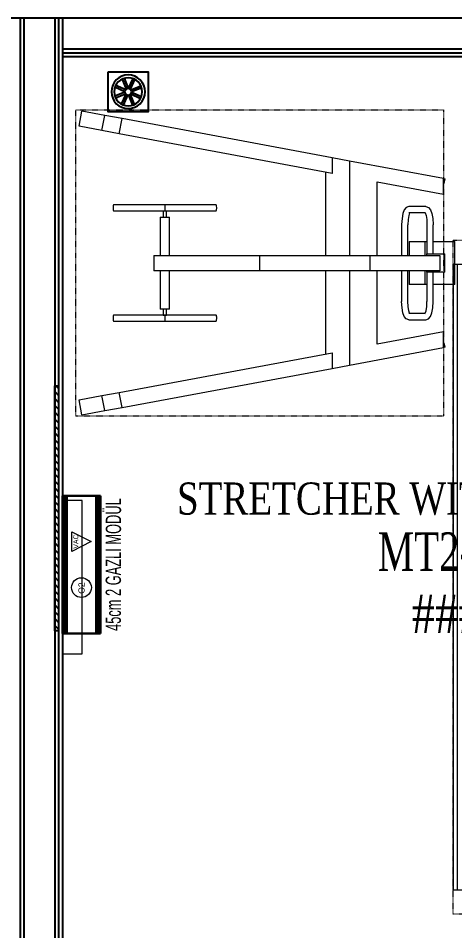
# Model space of a CAD drawing. Header units: inches. Extents: x -772 to 6765, y -813 to 4093.
# Drawn here: x 5670.6 to 5813, y 2779.6 to 3077.5 of the extents above; entities that cross this region are included whole.
import ezdxf
from ezdxf.enums import TextEntityAlignment as Align
from ezdxf.lldxf.tags import DXFTag

# ---------------------------------------------------------------- set-up
doc = ezdxf.new("R2010")
doc.units = ezdxf.units.IN
doc.header["$MEASUREMENT"] = 0
doc.linetypes.add('Dash _5x', pattern=[0.3175, 0.15875, -0.15875])
doc.linetypes.add('XR_IZM_MH_PLN_04_FUR$0$Dash _5x', pattern=[0.3175, 0.15875, -0.15875])
for name, color, linetype, lineweight in [('ANA ORTA', 5, 'Continuous', 30), ('MED-GAZ', 180, 'Continuous', 0), ('O2', 1, 'O2_LINE', 0), ('Olçu', 9, 'Continuous', 20), ('Q-SPCQ', 91, 'Continuous', 18), ('Q-SPCQ-HDLN', 91, 'Dash _5x', 18), ('VAC', 3, 'VAC_LINE', 0), ('XR_IZM_MH_PLN_04_FUR$0$A-DETL-GENF', 253, 'Continuous', 0), ('XR_IZM_MH_PLN_04_FUR$0$Q-SPCQ', 253, 'Continuous', 0), ('XR_IZM_MH_PLN_04_FUR$0$Q-SPCQ-HDLN', 253, 'XR_IZM_MH_PLN_04_FUR$0$Dash _5x', 0)]:
    doc.layers.add(name, color=color, linetype=linetype, lineweight=lineweight)
for name, color, linetype in [('FHM_KIRMIZI ALÇIPAN', 1, 'Continuous'), ('FHM_MDF 12mm', 44, 'Continuous'), ('FHM_YEŞİL ALÇIPAN', 3, 'Continuous'), ('H_FUR_TefrisVitrifiye', 151, 'Continuous'), ('H_ROM_MahalEng', 61, 'Continuous'), ('H_ROM_MahalNumarasi', 61, 'Continuous')]:
    doc.layers.add(name, color=color, linetype=linetype)
doc.styles.add('ARIAL', font='arial.ttf', dxfattribs={"width": 0.7})
doc.styles.add('HG', font='times.ttf')
doc.styles.get("Standard").update_dxf_attribs({"font": 'arial.ttf'})
doc.styles.add('TUNCAY', font='arial.ttf')
doc.styles.add('XR_IZM_MH_PLN_04_ROM$0$HG', font='times.ttf')
tags = doc.linetypes.add('O2_LINE', pattern='A,80.7,-7.08,["O2",Standard,S=5.54,R=0,X=-5.54,Y=-2.77],-11.35', length=99.13).pattern_tags.tags
tags[6] = DXFTag(74, 10)
tags = doc.linetypes.add('VAC_LINE', pattern='A,80.7,-7.08,["VAC",Standard,S=5.54,R=0,X=-5.54,Y=-2.77],-11.35', length=99.13).pattern_tags.tags
tags[6] = DXFTag(74, 10)

# ---------------------------------------------------------------- blocks, each defined once
blk = doc.blocks.new('XR_IZM_MH_PLN_04_FUR$0$MED-YIK-TRY - HASTA YIKAMA SEDYESI_ KLINIK - Type 1-2801552-SEB-01-PLN')
at = {"layer": 'XR_IZM_MH_PLN_04_FUR$0$A-DETL-GENF'}
for p, q in [((-53.75, 26.42), (-35.92, 27.21)), ((-35.92, 27.21), (-21.83, 27.83)), ((-21.83, 27.83), (-11.73, 26.11)), ((-69.39, 22.36), (-64.62, 25.94)), ((-64.62, 25.94), (-53.75, 26.42)), ((-11.73, 26.11), (-8.11, 25.14)), ((-8.11, 25.14), (-5.73, 25.31)), ((-5.73, 25.31), (-2.1, 26.12)), ((-2.1, 26.12), (1.9, 25.75)), ((1.9, 25.75), (4.1, 23.86)), ((4.1, 23.86), (5.98, 21.73)), ((-69.97, 17.62), (-69.39, 22.36)), ((-30.25, 22), (-32.64, 20.7)), ((-24.77, 20.38), (-30.25, 22)), ((-9.59, 20.9), (-16.52, 20.61)), ((-5.56, 18.57), (-9.59, 20.9)), ((-1.39, 22.27), (-2.88, 21.42)), ((-2.88, 21.42), (-1.84, 20.02)), ((1.1, 21.64), (-1.39, 22.27)), ((3.29, 19.66), (1.1, 21.64)), ((5.98, 21.73), (6.39, 19.97)), ((-40.55, 18.3), (-55.56, 17.69)), ((-32.64, 20.7), (-40.55, 18.3)), ((-16.52, 20.61), (-24.77, 20.38)), ((-3.63, 18.11), (-5.56, 18.57)), ((-0.72, 18.02), (-3.63, 18.11)), ((-1.84, 20.02), (0.1, 20.26)), ((0.52, 18.59), (-0.72, 18.02)), ((0.1, 20.26), (0.87, 19.5)), ((0.87, 19.5), (0.52, 18.59)), ((5.49, 18.73), (3.29, 19.66)), ((6.39, 19.97), (5.49, 18.73)), ((-71.47, 11.1), (-69.97, 17.62)), ((-55.56, 17.69), (-44.06, 16.25)), ((-44.06, 16.25), (-37.58, 14.37)), ((-26.55, 14.06), (-15.86, 15.97)), ((-15.86, 15.97), (-1.9, 17.6)), ((-1.9, 17.6), (6.29, 17.37)), ((6.29, 17.37), (24.84, 14.39)), ((-37.58, 14.37), (-26.55, 14.06)), ((24.84, 14.39), (33.75, 11.84)), ((33.75, 11.84), (43.02, 13.79)), ((43.02, 13.79), (48.01, 14.27)), ((48.01, 14.27), (56.52, 12.52)), ((56.52, 12.52), (64.58, 10.87)), ((-97.56, 8.03), (-92.11, 9.06)), ((-92.11, 9.06), (-86.04, 8.49)), ((-73.99, 4.52), (-71.47, 11.1)), ((64.58, 10.87), (74.14, 9.87)), ((74.14, 9.87), (82.32, 11.18)), ((82.32, 11.18), (87.6, 11.06)), ((87.6, 11.06), (90.6, 7.12)), ((-101.94, 2.6), (-99.8, 6.58)), ((-99.8, 6.58), (-97.56, 8.03)), ((-86.04, 8.49), (-80.44, 6.53)), ((-80.44, 6.53), (-78.74, 4.26)), ((90.6, 7.12), (89.9, 3.69)), ((-78.74, 4.26), (-73.99, 4.52)), ((58.57, 4.14), (46.37, 2.78)), ((65.35, 4.58), (58.57, 4.14)), ((71.96, 4.52), (65.35, 4.58)), ((77, 5.04), (71.96, 4.52)), ((83.29, 2.97), (77, 5.04)), ((89.9, 3.69), (87.22, 2.17)), ((-102.33, 0), (-101.94, 2.6)), ((-0.88, 1.76), (-1.06, 0)), ((12.02, 1.64), (-0.88, 1.76)), ((25.1, 2.34), (12.02, 1.64)), ((25.1, 2.34), (35.19, 2.88)), ((46.37, 2.78), (35.19, 2.88)), ((87.22, 2.17), (83.29, 2.97)), ((-102.33, 0), (-101.94, -2.6)), ((-101.94, -2.6), (-99.8, -6.58)), ((-0.88, -1.76), (-1.06, 0)), ((12.02, -1.64), (-0.88, -1.76)), ((25.1, -2.34), (12.02, -1.64)), ((25.1, -2.34), (35.19, -2.88)), ((46.37, -2.78), (35.19, -2.88)), ((58.57, -4.14), (46.37, -2.78)), ((83.29, -2.97), (77, -5.04)), ((87.22, -2.17), (83.29, -2.97)), ((89.9, -3.69), (87.22, -2.17)), ((-80.44, -6.53), (-78.74, -4.26)), ((-78.74, -4.26), (-73.99, -4.52)), ((-73.99, -4.52), (-71.47, -11.1)), ((65.35, -4.58), (58.57, -4.14)), ((71.96, -4.52), (65.35, -4.58)), ((77, -5.04), (71.96, -4.52)), ((90.6, -7.12), (89.9, -3.69)), ((-99.8, -6.58), (-97.56, -8.03)), ((-97.56, -8.03), (-92.11, -9.06)), ((-92.11, -9.06), (-86.04, -8.49)), ((-86.04, -8.49), (-80.44, -6.53)), ((87.6, -11.06), (90.6, -7.12)), ((-71.47, -11.1), (-69.97, -17.62)), ((24.84, -14.39), (33.75, -11.84)), ((33.75, -11.84), (43.02, -13.79)), ((56.52, -12.52), (64.58, -10.87)), ((64.58, -10.87), (74.14, -9.87)), ((74.14, -9.87), (82.32, -11.18)), ((82.32, -11.18), (87.6, -11.06)), ((-44.06, -16.25), (-37.58, -14.37)), ((-37.58, -14.37), (-26.55, -14.06)), ((-26.55, -14.06), (-15.86, -15.97)), ((6.29, -17.37), (24.84, -14.39)), ((43.02, -13.79), (48.01, -14.27)), ((48.01, -14.27), (56.52, -12.52)), ((-69.97, -17.62), (-69.39, -22.36)), ((-55.56, -17.69), (-44.06, -16.25)), ((-40.55, -18.3), (-55.56, -17.69)), ((-15.86, -15.97), (-1.9, -17.6)), ((-1.9, -17.6), (6.29, -17.37)), ((-32.64, -20.7), (-40.55, -18.3)), ((-30.25, -22), (-32.64, -20.7)), ((-24.77, -20.38), (-30.25, -22)), ((-16.52, -20.61), (-24.77, -20.38)), ((-9.59, -20.9), (-16.52, -20.61)), ((-5.56, -18.57), (-9.59, -20.9)), ((-3.63, -18.11), (-5.56, -18.57)), ((-0.72, -18.02), (-3.63, -18.11)), ((-2.88, -21.42), (-1.84, -20.02)), ((-1.84, -20.02), (0.1, -20.26)), ((0.52, -18.59), (-0.72, -18.02)), ((0.1, -20.26), (0.87, -19.5)), ((0.87, -19.5), (0.52, -18.59)), ((3.29, -19.66), (1.1, -21.64)), ((5.49, -18.73), (3.29, -19.66)), ((6.39, -19.97), (5.49, -18.73)), ((5.98, -21.73), (6.39, -19.97)), ((-69.39, -22.36), (-64.62, -25.94)), ((-1.39, -22.27), (-2.88, -21.42)), ((1.1, -21.64), (-1.39, -22.27)), ((4.1, -23.86), (5.98, -21.73)), ((-64.62, -25.94), (-53.75, -26.42)), ((-53.75, -26.42), (-35.92, -27.21)), ((-21.83, -27.83), (-11.73, -26.11)), ((-11.73, -26.11), (-8.11, -25.14)), ((-8.11, -25.14), (-5.73, -25.31)), ((-5.73, -25.31), (-2.1, -26.12)), ((-2.1, -26.12), (1.9, -25.75)), ((1.9, -25.75), (4.1, -23.86)), ((-35.92, -27.21), (-21.83, -27.83))]:
    blk.add_line(p, q, dxfattribs=at)
at = {"layer": 'XR_IZM_MH_PLN_04_FUR$0$Q-SPCQ'}
for p, q in [((102.18, 42.48), (-102.18, 42.48)), ((-102.18, 41.17), (-102.18, 42.48)), ((102.18, 42.48), (102.18, 41.17)), ((-102.18, 41.17), (102.18, 41.17)), ((-102.18, 39), (-102.18, 41.17)), ((-102.18, 37.76), (-102.18, 39)), ((102.18, 41.17), (102.18, 39)), ((102.18, 39), (102.18, 37.76)), ((-105.3, 37.76), (-105.3, -37.47)), ((-105.3, 37.76), (-104.03, 37.76)), ((-104.03, -37.47), (-104.03, 37.76)), ((-104.03, 37.76), (-103.28, 37.76)), ((-104.03, -37.47), (-104.03, 37.76)), ((-103.28, 37.76), (-102.2, 37.76)), ((-102.2, 37.76), (-101.93, 37.76)), ((-102.18, 37.25), (102.18, 37.25)), ((-101.93, 37.76), (102.18, 37.76)), ((-101.93, -37.47), (-101.93, 37.76)), ((-101.93, -37.47), (-101.93, 37.76)), ((102.15, 37.76), (102.43, 37.76)), ((102.15, 37.76), (102.15, -37.47)), ((102.18, 37.76), (102.18, -37.47)), ((102.43, 37.76), (103.51, 37.76)), ((103.51, 37.76), (104.25, 37.76)), ((104.25, 37.76), (104.25, -37.47)), ((104.25, 37.76), (105.52, 37.76)), ((104.25, 37.76), (104.25, -37.47)), ((105.52, -37.47), (105.52, 37.76)), ((-104.03, -37.47), (-105.3, -37.47)), ((-103.28, -37.47), (-104.03, -37.47)), ((-102.2, -37.47), (-103.28, -37.47)), ((-101.93, -37.47), (-102.2, -37.47)), ((102.18, -37.25), (-102.18, -37.25)), ((-102.18, -37.64), (-102.18, -37.47)), ((-102.18, -39), (-102.18, -37.64)), ((102.18, -37.47), (-101.93, -37.47)), ((102.43, -37.47), (102.15, -37.47)), ((102.18, -37.47), (102.18, -37.64)), ((102.18, -37.64), (102.18, -39)), ((103.51, -37.47), (102.43, -37.47)), ((104.25, -37.47), (103.51, -37.47)), ((105.52, -37.47), (104.25, -37.47)), ((-102.18, -41.17), (-102.18, -39)), ((102.18, -41.17), (-102.18, -41.17)), ((-102.18, -42.48), (-102.18, -41.17)), ((102.18, -39), (102.18, -41.17)), ((102.18, -41.17), (102.18, -42.48)), ((-102.18, -42.48), (102.18, -42.48))]:
    blk.add_line(p, q, dxfattribs=at)
at = {"layer": 'XR_IZM_MH_PLN_04_FUR$0$Q-SPCQ-HDLN'}
for p, q in [((-110, -42.5), (-110, 42.5)), ((-110, 42.5), (110, 42.5)), ((110, 42.5), (110, -42.5)), ((110, -42.5), (-110, -42.5))]:
    blk.add_line(p, q, dxfattribs=at)
blk = doc.blocks.new('A$C1B530087')
at = {"layer": 'ANA ORTA'}
for p, q in [((0.01, 21.15), (45.01, 21.15)), ((0.01, 21.15), (45.01, 21.15)), ((0.01, 21.15), (0.01, 8.65)), ((45.01, 8.65), (45.01, 21.15)), ((45.01, 20.45), (0.01, 20.45)), ((45.01, 19.7), (0.01, 19.7)), ((45.01, 19.66), (0.01, 19.66)), ((45.01, 10.15), (0.01, 10.15)), ((45.01, 10.1), (0.01, 10.1)), ((45.01, 9.35), (0.01, 9.35)), ((45.01, 8.65), (0.01, 8.65))]:
    blk.add_line(p, q, dxfattribs=at)
at = {"layer": 'O2', "extrusion": (-1.77171e-08, -3.60812e-09, 1)}
blk.add_circle((15.01, 14.91, 0), 3.22, dxfattribs=at)
blk.add_circle((15.01, 14.91, 0), 3.22, dxfattribs=at)
at = {"layer": 'VAC', "extrusion": (-1.77171e-08, -3.60812e-09, 1)}
for p, q in [((26.83, 18.02, 0), (33.26, 18.02, 0)), ((30.04, 11.78, 0), (26.83, 18.02, 0)), ((26.83, 18.02, 0), (33.26, 18.02, 0)), ((30.04, 11.78, 0), (26.83, 18.02, 0)), ((33.26, 18.02, 0), (30.04, 11.78, 0))]:
    blk.add_line(p, q, dxfattribs=at)
at = {"extrusion": (-1.77231e-08, -3.57844e-09, 1), "style": 'ARIAL', "width": 0.6}
blk.add_text('45cm 2 GAZLI MODÜL', height=5, rotation=359.904, dxfattribs=at).set_placement((0.87, 2.05, 0))
at = {"layer": 'Olçu', "color": 7, "style": 'TUNCAY'}
for s, height, p in [('O2', 2, (13, 13.9)), ('VAC', 1.62, (27.72, 15.95))]:
    blk.add_text(s, height=height, dxfattribs=at).set_placement(p)
blk = doc.blocks.new('VIT_Suzgec')
at = {"color": 0}
for p, q in [((-2.15, 4.05), (-0.72, 0.81)), ((-1.56, 4.32), (-0.12, 1.08)), ((0.07, 1.08), (1.34, 4.39)), ((0.68, 0.85), (1.95, 4.16)), ((-4.39, 1.34), (-1.08, 0.07)), ((-4.16, 1.95), (-0.85, 0.68)), ((0.81, 0.72), (4.05, 2.15)), ((1.08, 0.12), (4.32, 1.56)), ((-4.32, -1.56), (-1.08, -0.12)), ((-4.05, -2.15), (-0.81, -0.72)), ((-1.95, -4.16), (-0.68, -0.85)), ((-1.34, -4.39), (-0.07, -1.08)), ((0.12, -1.08), (1.56, -4.32)), ((0.72, -0.81), (2.15, -4.05)), ((0.85, -0.68), (4.16, -1.95)), ((1.08, -0.07), (4.39, -1.34))]:
    blk.add_line(p, q, dxfattribs=at)
blk.add_lwpolyline([(-6.5, -6.5), (6.5, -6.5), (6.5, 6.5), (-6.5, 6.5)], close=True, dxfattribs=at)
for radius in [5.5, 4.58, 1.08]:
    blk.add_circle((0, 0), radius, dxfattribs=at)
blk = doc.blocks.new('Not_Mahal')
at = {"color": 0, "style": 'XR_IZM_MH_PLN_04_ROM$0$HG', "width": 0.7}
blk.add_attdef('NO', text='', height=18, dxfattribs=at).set_placement((0, 22.5), align=Align.MIDDLE_CENTER)
blk = doc.blocks.new('MGU_08 - MEDIKAL GAZ UNITESI - MGU_08 - MEDIKAL GAZ UNITESI-2804772-SEB-01-PLN')
at = {"layer": 'Q-SPCQ'}
for p, q in [((-25, -6), (-25, 0)), ((25, 0), (25, -6)), ((25, -6), (-25, -6))]:
    blk.add_line(p, q, dxfattribs=at)
blk = doc.blocks.new('MED-PNT-LIFT - FIZIK_ HASTA TASIMA LIFTI - Type 1-4134571-BNY-01-PLN')
at = {"layer": 'Q-SPCQ'}
for p, q in [((-49.57, 57.97), (-44.65, 58.88)), ((-49.57, 57.97), (-48.18, 50.54)), ((-44.65, 58.88), (-43.27, 51.46)), ((43.27, 51.46), (44.65, 58.88)), ((44.65, 58.88), (49.57, 57.97)), ((48.18, 50.54), (49.57, 57.97)), ((-48.18, 50.54), (-43.27, 51.46)), ((-43.27, 51.46), (-42.22, 45.84)), ((42.22, 45.84), (43.27, 51.46)), ((43.27, 51.46), (48.18, 50.54)), ((-48.18, 50.54), (-47.14, 44.92)), ((-19, 47.68), (-19, 30.94)), ((-17, 30.94), (-17, 47.68)), ((17, 47.68), (17, 30.94)), ((19, 30.94), (19, 47.68)), ((47.14, 44.92), (48.18, 50.54)), ((-47.14, 44.92), (-42.22, 45.84)), ((-47.14, 44.92), (-34.37, -23.61)), ((-42.22, 45.84), (-29.28, -23.61)), ((29.28, -23.61), (42.22, 45.84)), ((34.37, -23.61), (47.14, 44.92)), ((42.22, 45.84), (47.14, 44.92)), ((2.5, 34.5), (-2.5, 34.5)), ((-2.5, 32), (-2.5, 34.5)), ((2.5, 34.5), (2.5, 32)), ((-19, 30.94), (-19, 14.2)), ((-15, 31.44), (-17, 31.44)), ((-17, 31.44), (-17, 30.94)), ((-17, 14.2), (-17, 30.94)), ((-17, 30.94), (-17, 30.44)), ((-17, 30.44), (-15, 30.44)), ((-2.5, 32.44), (-15, 32.44)), ((-15, 30.94), (-15, 32.44)), ((-15, 29.44), (-15, 30.94)), ((-2.5, 0), (-2.5, 32)), ((15, 32.44), (2.5, 32.44)), ((2.5, 32), (2.5, 0)), ((15, 32.44), (15, 30.94)), ((17, 31.44), (15, 31.44)), ((15, 30.94), (15, 29.44)), ((15, 30.44), (17, 30.44)), ((17, 31.44), (17, 30.94)), ((17, 30.94), (17, 14.2)), ((17, 30.94), (17, 30.44)), ((19, 14.2), (19, 30.94)), ((-15, 29.44), (-2.5, 29.44)), ((2.5, 29.44), (15, 29.44)), ((-2.5, -36.04), (-2.5, 0)), ((-2.5, 0), (2.5, 0)), ((2.5, 0), (2.5, -36.04)), ((-29.28, -23.61), (-34.37, -23.61)), ((-34.37, -23.61), (-33.3, -29.32)), ((-29.65, -21.61), (-2.5, -21.61)), ((2.5, -21.61), (29.65, -21.61)), ((34.37, -23.61), (29.28, -23.61)), ((33.3, -29.32), (34.37, -23.61)), ((-2.5, -29.32), (-33.3, -29.32)), ((-33.3, -29.32), (-27.59, -60)), ((33.3, -29.32), (2.5, -29.32)), ((27.59, -60), (33.3, -29.32)), ((-22.5, -60), (-26.53, -38.37)), ((-26.53, -38.37), (-2.5, -38.37)), ((-2.5, -58.72), (-2.5, -36.04)), ((-2.5, -36.04), (2.5, -36.04)), ((2.5, -36.04), (2.5, -58.72)), ((2.5, -38.37), (26.53, -38.37)), ((26.53, -38.37), (22.5, -60)), ((-2.5, -46.3), (-12.5, -46.3)), ((12.5, -46.3), (2.5, -46.3)), ((-18.5, -48.68), (-18.5, -54.2)), ((-16.5, -53.95), (-16.5, -48.68)), ((-12.5, -48.3), (-2.5, -48.3)), ((-7, -53.99), (-7, -48.75)), ((-2.5, -48.75), (-7, -48.75)), ((2.5, -48.3), (12.5, -48.3)), ((7, -48.75), (2.5, -48.75)), ((7, -48.75), (7, -53.99)), ((16.5, -48.68), (16.5, -53.91)), ((18.5, -54.2), (18.5, -48.68)), ((-3, -54.57), (-12.5, -54.57)), ((-12.5, -56.57), (-3, -56.57)), ((-7, -54.57), (-7, -53.99)), ((-7, -53.99), (-2.5, -53.99)), ((-7, -63.6), (-7, -56.57)), ((-2.5, -54.36), (-3, -54.36)), ((-3, -60.36), (-3, -54.36)), ((-3, -54.36), (-3, -54.47)), ((2.5, -53.99), (7, -53.99)), ((3, -54.36), (2.5, -54.36)), ((3, -54.47), (3, -54.36)), ((3, -54.36), (3, -60.36)), ((12.5, -54.57), (3, -54.57)), ((3, -56.57), (12.5, -56.57)), ((7, -53.99), (7, -54.57)), ((7, -56.57), (7, -63.6)), ((2.5, -58.72), (-2.5, -58.72)), ((-27.59, -60), (-22.5, -60)), ((-27.5, -60.46), (-27.58, -60.02)), ((-27.5, -60.46), (-26.02, -60.19)), ((-26.05, -60.05), (-26.02, -60.19)), ((-3, -60.36), (3, -60.36)), ((22.5, -60), (27.59, -60)), ((26.02, -60.19), (26.05, -60.05)), ((26.02, -60.19), (27.5, -60.46)), ((27.58, -60.02), (27.5, -60.46)), ((-7, -63.6), (7, -63.6))]:
    blk.add_line(p, q, dxfattribs=at)
at = {"layer": 'Q-SPCQ', "flags": 128}
for points in [[(-18.5, -48.68), (-18.17, -47.77), (-17.41, -47.16), (-16.23, -46.72), (-14.57, -46.42), (-12.54, -46.3), (-12.5, -46.3)], [(18.5, -48.68), (18.17, -47.77), (17.41, -47.16), (16.23, -46.72), (14.57, -46.42), (12.54, -46.3), (12.5, -46.3)], [(-16.5, -48.96), (-16.36, -48.88), (-15.57, -48.62), (-14.19, -48.39), (-12.5, -48.3)], [(16.5, -48.96), (16.36, -48.88), (15.57, -48.62), (14.19, -48.39), (12.5, -48.3)], [(-18.5, -54.2), (-18.17, -55.11), (-17.41, -55.71), (-16.23, -56.15), (-14.57, -56.46), (-12.54, -56.57), (-12.5, -56.57)], [(-16.61, -53.85), (-16.36, -54), (-15.57, -54.26), (-14.19, -54.49), (-12.5, -54.57)], [(16.61, -53.85), (16.36, -54), (15.57, -54.26), (14.19, -54.49), (12.5, -54.57)], [(18.5, -54.2), (18.17, -55.11), (17.41, -55.71), (16.23, -56.15), (14.57, -56.46), (12.54, -56.57), (12.5, -56.57)]]:
    blk.add_lwpolyline(points, dxfattribs=at)
at = {"layer": 'Q-SPCQ'}
for centre, major_axis, start_param, end_param in [((-18, 47.68), (1, 0), 1.570796, 3.141593), ((-18, 47.68), (1, 0), 0, 1.570796), ((18, 47.68), (-1, 0), 4.712389, 6.283185), ((18, 47.68), (-1, 0), 3.141593, 4.712389), ((-18, 14.2), (-1, 0), 0, 1.570796), ((-18, 14.2), (-1, 0), 1.570796, 3.141593), ((18, 14.2), (1, 0), 3.141593, 4.712389), ((18, 14.2), (1, 0), 4.712389, 6.283185)]:
    blk.add_ellipse(centre, major_axis=major_axis, ratio=0.173648, start_param=start_param, end_param=end_param, dxfattribs=at)
for points in [[(-18, 30.94), (-18.17, 30.94), (-18.52, 30.94), (-18.84, 30.94), (-18.98, 30.94), (-19, 30.94), (-19, 30.94)], [(18, 30.94), (17.83, 30.94), (17.48, 30.94), (17.16, 30.94), (17.02, 30.94), (17, 30.94), (17, 30.94)]]:
    blk.add_open_spline(points, degree=3, knots=[0, 0, 0, 0, 0.1666667, 0.3333333, 0.4166667, 0.5, 0.5, 0.5, 0.5], dxfattribs=at)
for points in [[(-17, 30.94), (-17, 30.94), (-17.02, 30.94), (-17.12, 30.94), (-17.28, 30.94), (-17.49, 30.94), (-17.74, 30.94), (-17.91, 30.94), (-18, 30.94)], [(19, 30.94), (19, 30.94), (18.98, 30.94), (18.88, 30.94), (18.72, 30.94), (18.51, 30.94), (18.26, 30.94), (18.09, 30.94), (18, 30.94)]]:
    blk.add_open_spline(points, degree=3, dxfattribs=at)
at = {"layer": 'Q-SPCQ-HDLN'}
for p, q in [((-50, -60), (-50, 60)), ((-50, 60), (50, 60)), ((50, 60), (50, -60)), ((50, -60), (-50, -60))]:
    blk.add_line(p, q, dxfattribs=at)

msp = doc.modelspace()

# ---------------------------------------------------------------- hatches: boundary and pattern name
at = {"layer": 'FHM_MDF 12mm'}
h = msp.add_hatch(dxfattribs=at)
h.set_pattern_fill('ANSI31', color=256, scale=0.5, angle=90)
h.set_pattern_definition([(135, (13872.4956, -30345.4225), (-1.122532015, -1.122532015), [])])
h.paths.add_polyline_path([(5683.759, 2957.5), (5682.509, 2957.5), (5682.509, 2877.5), (5683.759, 2877.5)])

# ---------------------------------------------------------------- linework, layer by layer
at = {"layer": 'FHM_KIRMIZI ALÇIPAN'}
msp.add_lwpolyline([(5990, 3077.5), (5073, 3077.5)], dxfattribs=at)
at = {"layer": 'FHM_MDF 12mm'}
msp.add_lwpolyline([(5683.759, 2957.5), (5683.759, 2877.5), (5682.509, 2877.5), (5682.509, 2957.5)], close=True, dxfattribs=at)
at = {"layer": 'FHM_YEŞİL ALÇIPAN'}
for p, q in [((5671.25, 3077.5), (5671.25, 2592)), ((5672.5, 2592), (5672.5, 3077.5)), ((5682.509, 3077.5), (5682.509, 2592)), ((5683.759, 3077.5), (5683.759, 2592)), ((5685.009, 3077.5), (5685.009, 2592))]:
    msp.add_line(p, q, dxfattribs=at)
for points in [[(5685.019, 3067.5), (5990, 3067.5)], [(5685.019, 3066.25), (5990, 3066.25)], [(5685.019, 3065), (5990, 3065)]]:
    msp.add_lwpolyline(points, dxfattribs=at)

# ---------------------------------------------------------------- block references
at = {"layer": 'H_FUR_TefrisVitrifiye', "xscale": -1, "rotation": 180}
msp.add_blockref('VIT_Suzgec', (5706.5, 3053.5), dxfattribs=at)
at = {"layer": 'H_ROM_MahalNumarasi'}
ref = msp.add_blockref('Not_Mahal', (5822.318, 2903.383), dxfattribs=dict(at, xscale=0.7, yscale=0.7))
ref.add_attrib('ROOMNAME', 'STRETCHER WITH THE WASHING', dxfattribs={"layer": 'H_ROM_MahalEng', "height": 10.5, "style": 'HG', "width": 0.8}).set_placement((5822.318, 2920.708), align=Align.MIDDLE_CENTER)
ref.add_attrib('NO', 'MT2-05-060', dxfattribs={"layer": '0', "color": 0, "height": 12.6, "style": 'HG', "width": 0.7}).set_placement((5822.318, 2903.383), align=Align.MIDDLE_CENTER)
ref.add_attrib('ALAN', '#####', dxfattribs={"layer": '0', "color": 0, "height": 12.6, "style": 'HG', "width": 0.8}).set_placement((5837.018, 2883.083), align=Align.MIDDLE_RIGHT)
at = {"layer": 'MED-GAZ', "rotation": 90}
msp.add_blockref('A$C1B530087', (5706.155, 2876.617), dxfattribs=at)
at = {"layer": 'Q-SPCQ', "rotation": 90}
msp.add_blockref('MED-PNT-LIFT - FIZIK_ HASTA TASIMA LIFTI - Type 1-4134571-BNY-01-PLN', (5749.386, 2997.583), dxfattribs=at)
at = {"layer": 'Q-SPCQ', "xscale": -1, "rotation": 90}
msp.add_blockref('MGU_08 - MEDIKAL GAZ UNITESI - MGU_08 - MEDIKAL GAZ UNITESI-2804772-SEB-01-PLN', (5685.512, 2895.024), dxfattribs=at)
at = {"layer": 'XR_IZM_MH_PLN_04_FUR$0$Q-SPCQ', "rotation": 270}
msp.add_blockref('XR_IZM_MH_PLN_04_FUR$0$MED-YIK-TRY - HASTA YIKAMA SEDYESI_ KLINIK - Type 1-2801552-SEB-01-PLN', (5855.025, 2895.025), dxfattribs=at)

doc.saveas('drawing.dxf')
